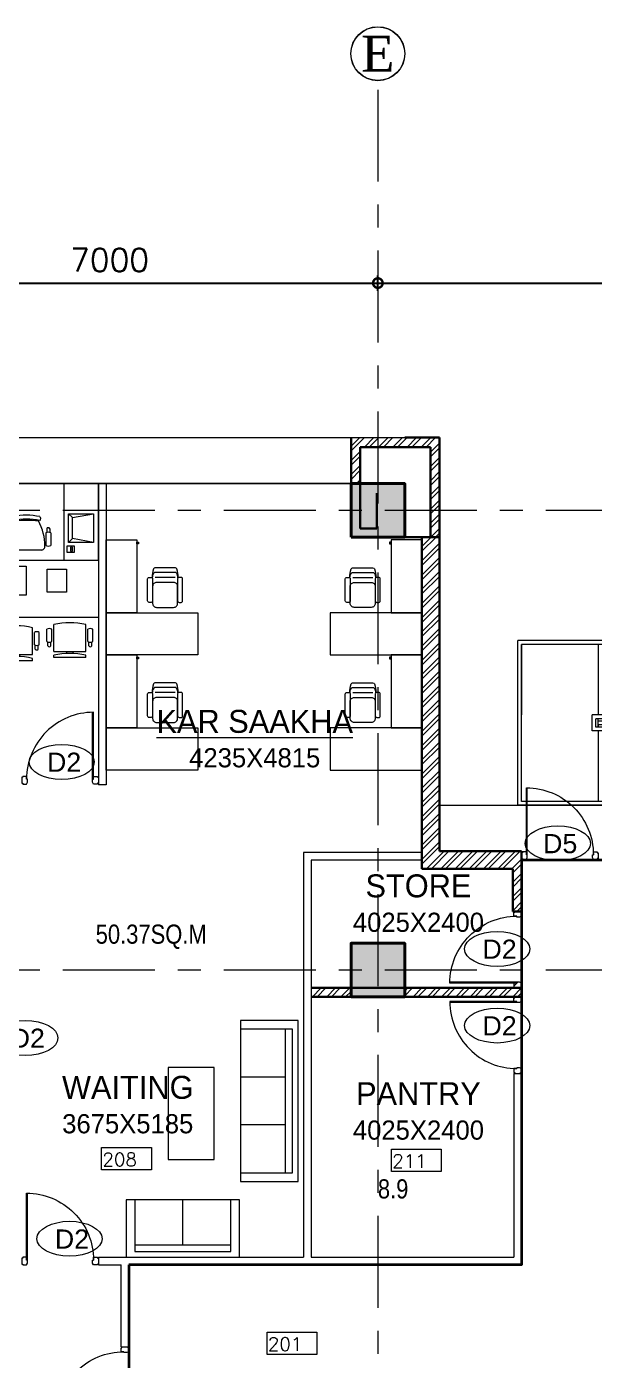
# Model space of a CAD drawing. Header units: millimetres. Extents: x 24487468 to 24959437, y -333213 to 842934.
# Drawn here: x 24736666 to 24744072, y 72605 to 90014 of the extents above; entities that cross this region are included whole.
import ezdxf
from ezdxf.enums import TextEntityAlignment as Align

# ---------------------------------------------------------------- set-up
doc = ezdxf.new("R2010")
doc.units = ezdxf.units.MM
doc.header["$MEASUREMENT"] = 0
doc.header["$PDMODE"] = 3
for name, pattern in [('ACAD_ISO10W100', [18.5, 12, -3, 0.5, -3]), ('BORDERX2', [3.5, 1, -0.5, 1, -0.5, 0, -0.5]), ('Centreline', [21, 12, -3, 3, -3])]:
    doc.linetypes.add(name, pattern=pattern)
doc.layers.get('0').update_dxf_attribs({"lineweight": 5})
for name, color, linetype, lineweight in [('A 0.13 dw', 175, 'Continuous', 5), ('A 0.13furniture', 30, 'Continuous', 0), ('AREA', 7, 'Continuous', 5), ('CENLINE', 220, 'ACAD_ISO10W100', 5), ('COLUMN', 12, 'Continuous', 40), ('DIM', 183, 'Continuous', 5), ('FALSE CEILING', 7, 'Continuous', 35), ('GRID', 205, 'BORDERX2', 5), ('hatch', 9, 'Continuous', 0), ('p1 plan grid lck', 6, 'Continuous', 5), ('room number', 99, 'Continuous', 20), ('text', 7, 'Continuous', 15), ('TEXT ROOM', 3, 'Continuous', 15), ('wall', 53, 'Continuous', 15), ('Wall1', 37, 'Continuous', 30), ('WALL2', 4, 'Continuous', 15), ('win shutters', 140, 'Continuous', 25), ('WINDOWS', 4, 'Continuous', 9)]:
    doc.layers.add(name, color=color, linetype=linetype, lineweight=lineweight)
doc.layers.add('A-BTEXT', color=57, linetype='Continuous')
doc.styles.add('arial', font='times.ttf')
doc.styles.add('ATTR', font='romans.shx', dxfattribs={"width": 0.8, "height": 0.48})
doc.styles.add('ordinary', font='arial.ttf')
doc.styles.add('ROMANS', font='romans__.ttf')
doc.styles.add('Tahoma', font='technic_.ttf')
doc.dimstyles.new('DIM100', dxfattribs={"dimtxt": 300, "dimasz": 250, "dimexe": 100, "dimexo": 100, "dimgap": 150, "dimtad": 1, "dimdec": 0, "dimrnd": 5, "dimzin": 0, "dimdsep": 46, "dimtxsty": 'ROMANS', "dimblk": 'DOTSMALL', "dimcen": 0.09, "dimclrd": 256, "dimclre": 256, "dimclrt": 7, "dimadec": 0, "dimazin": 0, "dimtfac": 1, "dimtdec": 0, "dimtix": 1, "dimtofl": 0, "dimtmove": 1, "dimatfit": 3, "dimfxl": 100, "dimfxlon": 1, "dimtolj": 1, "dimtzin": 0, "dimarcsym": 0})

# ---------------------------------------------------------------- blocks, each defined once
blk = doc.blocks.new('column 350')
at = {"layer": 'COLUMN', "ltscale": 100}
h = blk.add_hatch(color=256, dxfattribs=at)
h.dxf.hatch_style = 1
h.paths.add_polyline_path([(1327.5, 1037.5), (627.5, 1037.5), (627.5, 337.5), (1327.5, 337.5)])
blk.add_lwpolyline([(627.5, 1037.5), (1327.5, 1037.5), (1327.5, 337.5), (627.5, 337.5)], close=True, dxfattribs=at)
blk = doc.blocks.new('grid letter-flat-4-flat-1')
at = {"layer": 'GRID', "linetype": 'Continuous'}
blk.add_circle((0, 374.75), 281.25, dxfattribs=at)
blk = doc.blocks.new('Door1000-flat-3')
at = {"layer": 'A 0.13 dw'}
for p, q in [((-38, 0), (-38, -12)), ((38, 0), (-38, 0)), ((-38, -12), (-50, -12)), ((-50, -12), (-50, -63)), ((-50, -63), (-25, -75)), ((-25, -75), (12, -75)), ((12, -75), (12, -63)), ((12, -63), (50, -63)), ((38, -12), (38, 0)), ((50, -12), (38, -12)), ((50, -63), (50, -12)), ((-50, -937), (-25, -925)), ((-50, -988), (-50, -937)), ((-38, -988), (-50, -988)), ((-38, -1000), (-38, -988)), ((38, -1000), (-38, -1000)), ((-25, -925), (12, -925)), ((12, -925), (12, -937)), ((12, -925), (886, -925)), ((12, -937), (50, -937)), ((12, -937), (886, -937)), ((50, -988), (38, -988)), ((38, -988), (38, -1000)), ((50, -937), (50, -988))]:
    blk.add_line(p, q, dxfattribs=at)
blk.add_lwpolyline([(886, -937), (886, -937, 0.414214), (12, -63)], format="xyb", dxfattribs=at)
blk = doc.blocks.new('EEXIT')
at = {"layer": 'WINDOWS', "lineweight": 0}
for p, q in [((0, 4581), (-2150, 4581)), ((-2150, 4581), (-2150, 2781)), ((-50, 4531), (-2100, 4531)), ((-2100, 4531), (-2100, 2753)), ((-2100, 4531), (-1180, 4531)), ((-50, 4531), (-50, 2781)), ((0, 4581), (0, 2753)), ((-2100, 3531), (-1180, 3531)), ((-1180, 3611), (-1180, 1700)), ((-1180, 3611), (-970, 3611)), ((-1130, 3561), (-1130, 1750)), ((-1130, 3561), (-1020, 3561)), ((-1130, 3531), (-1020, 3531)), ((-1100, 3531), (-1100, 1781)), ((-1050, 3531), (-1050, 1781)), ((-1020, 3561), (-1020, 1750)), ((-970, 3611), (-970, 1700)), ((-970, 3531), (-50, 3531)), ((-2100, 3281), (-1180, 3281)), ((-1130, 3281), (-1100, 3281)), ((-1050, 3281), (-1020, 3281)), ((-970, 3281), (-50, 3281)), ((-2100, 3031), (-1180, 3031)), ((-1130, 3031), (-1100, 3031)), ((-1050, 3031), (-1020, 3031)), ((-970, 3031), (-50, 3031)), ((-2150, 2781), (-2150, 731)), ((-2100, 2781), (-1180, 2781)), ((-2100, 2753), (-2100, 781)), ((-1130, 2781), (-1100, 2781)), ((-1050, 2781), (-1020, 2781)), ((-970, 2781), (-50, 2781)), ((-50, 2781), (-50, 781)), ((0, 2753), (0, 731)), ((-2100, 2531), (-1180, 2531)), ((-1130, 2531), (-1100, 2531)), ((-1050, 2531), (-1020, 2531)), ((-970, 2531), (-50, 2531)), ((-2100, 2281), (-1180, 2281)), ((-1130, 2281), (-1100, 2281)), ((-1050, 2281), (-1020, 2281)), ((-970, 2281), (-50, 2281)), ((-2100, 2031), (-1180, 2031)), ((-1130, 2031), (-1100, 2031)), ((-1050, 2031), (-1020, 2031)), ((-970, 2031), (-50, 2031)), ((-2100, 1781), (-1180, 1781)), ((-1020, 1781), (-1130, 1781)), ((-1020, 1750), (-1130, 1750)), ((-1050, 1781), (-1020, 1781)), ((-970, 1781), (-50, 1781)), ((-970, 1700), (-1180, 1700)), ((0, 731), (-2150, 731)), ((-2100, 781), (-1180, 781)), ((-50, 781), (-2100, 781))]:
    blk.add_line(p, q, dxfattribs=at)
blk = doc.blocks.new('*U36')
at = {"layer": 'room number'}
blk.add_lwpolyline([(46, 40), (46, 240), (491, 240), (491, 40)], close=True, dxfattribs=at)
at = {"layer": 'room number', "style": 'ROMANS'}
blk.add_attdef('ROOM_NUM', (53, 73), '', height=120, dxfattribs=at)
blk = doc.blocks.new("84'' Sofa-flat-3-flat-1")
at = {"layer": 'A 0.13furniture'}
for p, q in [((-1987.5, -75), (-1987.5, -749.999925)), ((-112.5, -75), (-1987.5, -75)), ((-112.5, -162.5), (-1987.5, -162.5)), ((-1362.5, -162.5), (-1362.5, -749.999925)), ((-737.5, -162.5), (-737.5, -749.999925)), ((-112.5, -749.999925), (-112.5, -75))]:
    blk.add_line(p, q, dxfattribs=at)
blk.add_lwpolyline([(0, -749.999925), (0, 0), (-2100, 0), (-2100, -749.999925)], close=True, dxfattribs=at)
at = {"layer": 'A 0.13furniture', "style": 'ATTR', "text_generation_flag": 4, "width": 0.8, "flags": 9}
blk.add_attdef('ESTCODE', (0, 0), '', height=0.42, rotation=180, dxfattribs=at)
blk = doc.blocks.new('s11')
at = {"layer": 'A 0.13furniture'}
for p, q in [((-1363, 675), (-1363, 0)), ((-113, 675), (-1363, 675)), ((-1363, 587), (-1363, 0)), ((-113, 587), (-1363, 587)), ((-738, 587), (-738, 0)), ((-113, 0), (-113, 675))]:
    blk.add_line(p, q, dxfattribs=at)
blk.add_lwpolyline([(0, 0), (0, 750), (-1475, 750), (-1475, 0)], close=True, dxfattribs=at)
at = {"layer": 'A 0.13furniture', "style": 'ATTR', "text_generation_flag": 4, "width": 0.8, "flags": 9}
blk.add_attdef('ESTCODE', (0, 750), '', height=0.42, rotation=180, dxfattribs=at)
blk = doc.blocks.new('tt1')
at = {"layer": 'A 0.13furniture'}
for p, q in [((-1136, 904), (-1136, 641)), ((-1078, 902), (-1078, 639)), ((-1012, 901), (-1012, 640))]:
    blk.add_line(p, q, dxfattribs=at)
for points in [[(0, 0), (-552, 0), (-552, 1198), (0, 1198)], [(-552, 0), (-1502, 0), (-1502, 400), (-552, 400)], [(-1450, 400), (-1474, 400), (-1474, 422), (-1450, 422)]]:
    blk.add_lwpolyline(points, close=True, dxfattribs=at)
for points in [[(-993, 934), (-706, 934, 0.414214), (-686, 953), (-686, 979, 0.414214), (-706, 999), (-993, 999, 0.414214), (-1012, 979), (-1012, 953, 0.414214)], [(-673, 934), (-895, 934, 0.414214), (-947, 881), (-947, 660, 0.414214), (-895, 607), (-673, 607, 0.414214), (-621, 660), (-621, 881, 0.414214)], [(-993, 607), (-706, 607, -0.414214), (-686, 588), (-686, 562, -0.414214), (-706, 542), (-993, 542, -0.414214), (-1012, 562), (-1012, 588, -0.414214)]]:
    blk.add_lwpolyline(points, format="xyb", close=True, dxfattribs=at)
for centre, radius, start, end in [((-1117, 904), 19.6, 110.5247, 180), ((-1022, 650), 290, 87.2024, 110.5247), ((-1058, 902), 19.6, 125.6622, 180), ((-1008, 832), 106, 88.5058, 125.6622), ((-1117, 637), 19.6, 180, 249.4753), ((-1022, 891), 290, 249.4753, 272.7976), ((-1058, 639), 19.6, 180, 234.3378), ((-1008, 709), 106, 234.3378, 271.4942)]:
    blk.add_arc(centre, radius, start, end, dxfattribs=at)
blk = doc.blocks.new('Production Armchair 1-flat-3-flat-1')
at = {"layer": 'A 0.13furniture'}
for p, q in [((175, 302), (224, 302)), ((175, 262), (225, 262)), ((231, 315), (393, 315)), ((231, 250), (393, 250)), ((454, 189), (454, -188)), ((175, -261), (225, -261)), ((175, -300), (224, -300)), ((231, -248), (393, -248)), ((231, -313), (393, -313))]:
    blk.add_line(p, q, dxfattribs=at)
for centre, radius, start, end in [((44, 156), 30.3, 34.2916, 145.7084), ((402, -433), 672, 89.8784, 119.0931), ((185, 282), 21.8, 114.8953, 245.3358), ((284, 282), 62.8, 148.9511, 211.0489), ((340, 282), 62.8, 328.9511, 31.0489), ((405, 190), 48.9, 359.252, 92.1864), ((804, 0), 804, 167.6021, 192.3979), ((854, 0), 804, 167.6021, 192.3979), ((1965, 0), 1896, 175.3453, 184.606), ((44, -156), 30.3, 214.2902, 325.7098), ((402, 435), 672, 240.894, 270.1219), ((185, -280), 21.8, 114.6645, 245.1044), ((284, -281), 62.8, 148.9511, 211.0489), ((340, -281), 62.8, 328.9511, 31.0489), ((405, -188), 48.9, 267.8132, 0.748)]:
    blk.add_arc(centre, radius, start, end, dxfattribs=at)
at = {"layer": 'A 0.13furniture', "style": 'ATTR', "text_generation_flag": 4, "width": 0.8, "flags": 9}
blk.add_attdef('ESTCODE', (0, 0), '', height=0.126, rotation=270, dxfattribs=at)
blk = doc.blocks.new('Executive Armchair 1-flat-5-flat-1')
at = {"layer": 'A 0.13furniture'}
for p, q in [((-80.00175, 209.8875), (-430.05475, 209.8875)), ((-207.9205, 299.7425), (-369.9195, 299.7425)), ((-207.9205, 234.94), (-369.9195, 234.94)), ((-152.609, 286.8125), (-201.71775, 286.7925)), ((-152.68875, 247.275), (-200.6105, 247.28)), ((-80.00175, -209.89), (-80.00175, 209.8875)), ((0, 210), (-30.0025, 210)), ((0, 210), (0, -210)), ((-53.85975, 45), (-80.00175, 45)), ((-80.00175, -45), (-53.8405, -45)), ((-80.00175, -209.89), (-430.001, -209.89)), ((-207.9205, -234.9425), (-369.9195, -234.9425)), ((-207.9205, -299.745), (-369.9195, -299.745)), ((-152.609, -286.815), (-201.71775, -286.795)), ((-152.68875, -247.2775), (-200.6105, -247.2825)), ((0, -210), (-30.0025, -210))]:
    blk.add_line(p, q, dxfattribs=at)
for centre, radius, start, end in [((439.44675, 0.11), 894.44925, 166.435999999, 193.5788), ((-316.09875, 267.3425), 62.82115, 148.951400001, 211.048700002), ((-261.74125, 267.3425), 62.82123, 328.951400001, 31.04859), ((-161.7745, 267.0625), 21.77348, 294.664000001, 65.104889999), ((839.5795, 0), 894.58, 166.423299999, 193.576700001), ((-316.099, -267.3425), 62.821, 148.951299998, 211.048700002), ((-261.741, -267.3425), 62.821, 328.951299998, 31.04867), ((-161.7745, -267.065), 21.77342, 294.894900003, 65.336150001)]:
    blk.add_arc(centre, radius, start, end, dxfattribs=at)
at = {"layer": 'A 0.13furniture', "style": 'ATTR', "text_generation_flag": 4, "width": 0.8, "flags": 9}
blk.add_attdef('ESTCODE', (0, 0), '', height=0.1199, rotation=90, dxfattribs=at)
blk = doc.blocks.new('Executive Armchair 1-flat-6-flat-1')
at = {"layer": 'A 0.13furniture'}
for p, q in [((-80.00175, 209.8875), (-430.05475, 209.8875)), ((-207.9205, 299.7425), (-369.9195, 299.7425)), ((-207.9205, 234.94), (-369.9195, 234.94)), ((-152.609, 286.8125), (-201.71775, 286.7925)), ((-152.68875, 247.275), (-200.6105, 247.28)), ((-80.00175, -209.89), (-80.00175, 209.8875)), ((0, 210), (-30.0025, 210)), ((0, 210), (0, -210)), ((-53.85975, 45), (-80.00175, 45)), ((-80.00175, -45), (-53.8405, -45)), ((-80.00175, -209.89), (-430.001, -209.89)), ((-207.9205, -234.9425), (-369.9195, -234.9425)), ((-207.9205, -299.745), (-369.9195, -299.745)), ((-152.609, -286.815), (-201.71775, -286.795)), ((-152.68875, -247.2775), (-200.6105, -247.2825)), ((0, -210), (-30.0025, -210))]:
    blk.add_line(p, q, dxfattribs=at)
for centre, radius, start, end in [((439.44675, 0.11), 894.44925, 166.435999999, 193.5788), ((-316.09875, 267.3425), 62.82115, 148.951400001, 211.048700002), ((-261.74125, 267.3425), 62.82123, 328.951400001, 31.04859), ((-161.7745, 267.0625), 21.77348, 294.664000001, 65.104889999), ((839.5795, 0), 894.58, 166.423299999, 193.576700001), ((-316.099, -267.3425), 62.821, 148.951299998, 211.048700002), ((-261.741, -267.3425), 62.821, 328.951299998, 31.04867), ((-161.7745, -267.065), 21.77342, 294.894900003, 65.336150001)]:
    blk.add_arc(centre, radius, start, end, dxfattribs=at)
at = {"layer": 'A 0.13furniture', "style": 'ATTR', "text_generation_flag": 4, "width": 0.8, "flags": 9}
blk.add_attdef('ESTCODE', (0, 0), '', height=0.1199, rotation=90, dxfattribs=at)
blk = doc.blocks.new('ASD-flat-1-flat-1')
at = {"layer": 'A 0.13furniture'}
for p, q in [((552383, -73628), (551383, -73628)), ((551383, -73628), (551383, -74078)), ((551777, -74017), (551777, -73692)), ((551827, -73967), (551777, -73692)), ((551777, -73692), (552152, -73692)), ((552152, -73692), (552102, -73967)), ((552152, -73692), (552152, -74017)), ((551777, -74017), (551827, -73967)), ((552102, -73967), (551827, -73967)), ((552102, -73967), (552152, -74017)), ((552202, -73942), (552202, -74042)), ((552277, -73942), (552202, -73942)), ((552214, -73967), (552214, -73992)), ((552264, -73967), (552214, -73967)), ((552239, -73967), (552239, -73992)), ((552264, -73992), (552264, -73967)), ((552277, -74042), (552277, -73942)), ((551383, -74078), (552383, -74078)), ((552152, -74017), (551777, -74017)), ((552202, -74042), (552277, -74042)), ((552214, -73992), (552264, -73992))]:
    blk.add_line(p, q, dxfattribs=at)
for points in [[(553133, -73628), (553133, -74978), (552383, -74978), (552383, -73628)], [(552801, -74296), (552501, -74296), (552501, -74046), (552801, -74046)], [(552839, -74871), (552464, -74871), (552464, -74571), (552839, -74571)]]:
    blk.add_lwpolyline(points, close=True, dxfattribs=at)
for name, p in [('Executive Armchair 1-flat-6-flat-1', (553655, -74001)), ('Production Armchair 1-flat-3-flat-1', (551797, -74565)), ('Executive Armchair 1-flat-5-flat-1', (553696, -74699))]:
    blk.add_blockref(name, p, dxfattribs=at)
at = {"layer": 'A 0.13furniture', "style": 'ATTR', "width": 0.8, "flags": 9}
blk.add_attdef('ESTCODE', (551777, -73692), '', height=0.00147, dxfattribs=at)
blk = doc.blocks.new('_DotSmall')
at = {"color": 0, "linetype": 'ByBlock', "const_width": 0.5}
blk.add_lwpolyline([(-0.0625, 0, 1), (0.0625, 0, 1)], format="xyb", close=True, dxfattribs=at)
blk = doc.blocks.new('*D57')
at = {"layer": 'Defpoints', "color": 0, "ltscale": 100, "transparency": 16777216}
for p in [(24741248, 86667), (24734248, 84051), (24741248, 84051)]:
    blk.add_point(p, dxfattribs=at)
at = {"layer": 'DIM', "lineweight": -2, "ltscale": 100, "transparency": 16777216}
for p, q in [((24734248, 86567), (24734248, 86767)), ((24741248, 86567), (24741248, 86767)), ((24734248, 86667), (24741248, 86667))]:
    blk.add_line(p, q, dxfattribs=at)
at = {"layer": 'DIM', "lineweight": -2, "ltscale": 100, "transparency": 16777216, "xscale": 250, "yscale": 250, "zscale": 250, "rotation": 180}
blk.add_blockref('_DotSmall', (24734248, 86667), dxfattribs=at)
at = {"layer": 'DIM', "lineweight": -2, "ltscale": 100, "transparency": 16777216, "xscale": 250, "yscale": 250, "zscale": 250}
blk.add_blockref('_DotSmall', (24741248, 86667), dxfattribs=at)
at = {"layer": 'DIM', "color": 7, "ltscale": 100, "transparency": 16777216, "insert": (24737748, 86968), "char_height": 300, "attachment_point": 5, "style": 'ROMANS'}
blk.add_mtext('\\A1;7000', dxfattribs=at)
blk = doc.blocks.new('*D58')
at = {"layer": 'Defpoints', "color": 0, "ltscale": 100, "transparency": 16777216}
for p in [(24748747, 86667), (24741248, 84051), (24748747, 83701)]:
    blk.add_point(p, dxfattribs=at)
at = {"layer": 'DIM', "lineweight": -2, "ltscale": 100, "transparency": 16777216}
for p, q in [((24741248, 86567), (24741248, 86767)), ((24748747, 86567), (24748747, 86767)), ((24741248, 86667), (24748747, 86667))]:
    blk.add_line(p, q, dxfattribs=at)
at = {"layer": 'DIM', "lineweight": -2, "ltscale": 100, "transparency": 16777216, "xscale": 250, "yscale": 250, "zscale": 250, "rotation": 180}
blk.add_blockref('_DotSmall', (24741248, 86667), dxfattribs=at)
at = {"layer": 'DIM', "lineweight": -2, "ltscale": 100, "transparency": 16777216, "xscale": 250, "yscale": 250, "zscale": 250}
blk.add_blockref('_DotSmall', (24748747, 86667), dxfattribs=at)
at = {"layer": 'DIM', "color": 7, "ltscale": 100, "transparency": 16777216, "insert": (24744998, 86968), "char_height": 300, "attachment_point": 5, "style": 'ROMANS'}
blk.add_mtext('\\A1;7500', dxfattribs=at)

msp = doc.modelspace()

# ---------------------------------------------------------------- hatches: boundary and pattern name
at = {"layer": 'hatch', "ltscale": 100}
h = msp.add_hatch(dxfattribs=at)
h.set_pattern_fill('ANSI32', color=256, scale=350)
h.set_pattern_definition([(45, (24741474.8, 84000.54), (-92.808, 92.808), []), (45, (24741536.68, 84000.54), (-92.808, 92.808), [])])
h.paths.add_polyline_path([(24742051.4, 84650.6), (24741598.2, 84650.6), (24740898.2, 84650.6), (24740898.2, 84050.5), (24741016.4, 84050.5), (24741016.4, 84525.5), (24741933.2, 84525.5), (24741933.2, 83350.5), (24742051.4, 83350.5)])
h = msp.add_hatch(dxfattribs=at)
h.set_pattern_fill('ANSI32', color=256, scale=350)
h.set_pattern_definition([(45, (24742472.04, 80908.02), (-92.808, 92.808), []), (45, (24742533.91, 80908.02), (-92.808, 92.808), [])])
h.paths.add_polyline_path([(24742051.4, 83350.5), (24741821.4, 83350.5), (24741821.4, 79020.5), (24743007.7, 79020.5), (24743007.7, 78465.5), (24743122.7, 78465.5), (24743122.7, 79020.5), (24743122.7, 79250.5), (24742051.4, 79250.5)])
h = msp.add_hatch(dxfattribs=at)
h.set_pattern_fill('ANSI32', color=256, scale=350)
h.set_pattern_definition([(45, (24742360.2, 77445.5), (-92.808, 92.808), []), (45, (24742422.07, 77445.5), (-92.808, 92.808), [])])
h.paths.add_polyline_path([(24743122.7, 77465.5), (24743034.8, 77465.5), (24743034.8, 77465.5), (24743110.8, 77465.5), (24743110.8, 77477.5), (24743122.7, 77477.5), (24743122.7, 77528.6), (24743097.8, 77540.5), (24743060.8, 77540.5), (24743060.8, 77528.5), (24743022.8, 77528.5), (24743022.8, 77477.5), (24743034.8, 77477.5), (24743034.8, 77465.5), (24743110.8, 77465.5), (24743110.8, 77465.5), (24743034.8, 77465.5), (24743007.7, 77465.5), (24741597.7, 77465.5), (24741597.7, 77350.5), (24743034.8, 77350.5), (24743034.8, 77350.5), (24743110.8, 77350.5), (24743122.7, 77350.5)])
h = msp.add_hatch(dxfattribs=at)
h.set_pattern_fill('ANSI32', color=256, scale=350)
h.set_pattern_definition([(45, (24740637.33, 77408), (-92.81, 92.81), []), (45, (24740699.2, 77408), (-92.81, 92.81), [])])
h.paths.add_polyline_path([(24740897.7, 77465.5), (24740377, 77465.5), (24740377, 77350.5), (24740897.7, 77350.5)])

# ---------------------------------------------------------------- linework, layer by layer
at = {"layer": 'A 0.13furniture'}
msp.add_lwpolyline([(24738510.9, 76428.5), (24738510.9, 75228.5), (24739110.9, 75228.5), (24739110.9, 76428.5)], close=True, dxfattribs=at)
at = {"layer": 'FALSE CEILING', "ltscale": 100}
msp.add_lwpolyline([(24737997.2, 73850.5), (24737997.5, 71780.5), (24738522.7, 71780.5), (24738522.7, 71550.5), (24740897.2, 71550.5), (24740897.2, 72050.5), (24741597.2, 72050.5), (24741597.2, 71500.5), (24743372.7, 71500.5), (24743372.7, 65500.5), (24744571.6, 65500.5), (24744571.6, 71930.5), (24744662.7, 71930.5), (24744662.7, 79135.5), (24743122.7, 79135.5), (24743122.7, 73850.5), (24737997.2, 73849.8)], close=True, dxfattribs=at)
at = {"layer": 'p1 plan grid lck', "linetype": 'Centreline', "ltscale": 100}
for p, q in [((24741247.7, 89191), (24741247.7, 42344)), ((24709837.4, 83700.5), (24762027.1, 83700.5)), ((24709837.4, 77700.5), (24762027.1, 77700.5))]:
    msp.add_line(p, q, dxfattribs=at)
at = {"layer": 'text', "ltscale": 100}
for centre in [(24737123.2, 80415.7), (24743595.7, 79353.2), (24742804.2, 77975.7), (24742804.2, 76975.5), (24736648.8, 76813), (24737225.5, 74191.8)]:
    msp.add_ellipse(centre, major_axis=(-424.8, 0), ratio=0.5372842, dxfattribs=at)
at = {"layer": 'wall', "ltscale": 100}
msp.add_line((24716608.4, 84650.6), (24741598.2, 84650.6), dxfattribs=at)
at = {"layer": 'Wall1', "ltscale": 100}
for p, q in [((24740898.2, 83350.5), (24740898.2, 84650.6)), ((24741598.2, 84650.6), (24742051.4, 84650.6)), ((24742051.4, 84650.6), (24742051.4, 79250.5)), ((24741016.4, 84525.5), (24741016.4, 83465.5)), ((24741016.4, 84525.5), (24741933.2, 84525.5)), ((24741933.2, 84525.5), (24741933.2, 83350.5)), ((24741236.4, 83925.5), (24741236.4, 83465.5)), ((24741016.4, 83465.5), (24741236.4, 83465.5)), ((24741598.2, 83350.5), (24742051.4, 83350.5)), ((24741821.4, 83350.5), (24741821.4, 79020.5)), ((24742051.4, 79250.5), (24743122.7, 79250.5)), ((24743122.7, 79250.5), (24742051.4, 79250.5)), ((24743122.7, 79250.5), (24743122.7, 79020.5)), ((24743007.7, 79020.5), (24741821.4, 79020.5)), ((24743007.7, 79020.5), (24743007.7, 78465.5)), ((24743122.7, 79020.5), (24743122.7, 77350.5)), ((24743007.7, 78465.5), (24743122.7, 78465.5)), ((24743007.7, 77465.5), (24740377, 77465.5)), ((24740897.7, 77350.5), (24740377, 77350.5)), ((24741597.7, 77350.5), (24743122.7, 77350.5)), ((24743007.7, 77465.5), (24743122.7, 77465.5))]:
    msp.add_line(p, q, dxfattribs=at)
at = {"layer": 'WALL2', "ltscale": 100}
for p, q in [((24737601.8, 84050.5), (24737601.8, 80116.1)), ((24737701.8, 84050.5), (24737701.8, 80116.1)), ((24737701.8, 80116.1), (24737601.8, 80116.1)), ((24742051.4, 79850.5), (24755508.2, 79850.5)), ((24741821.4, 79235.5), (24740277, 79235.5)), ((24740277, 79235.5), (24740277, 73950.5)), ((24741821.4, 79135.5), (24740377, 79135.5)), ((24740377, 79135.5), (24740377, 73950.5)), ((24743022.7, 76350.5), (24743022.7, 73950.5)), ((24743022.7, 76350.5), (24743122.7, 76350.5)), ((24743122.7, 76350.5), (24743122.7, 73850.5)), ((24737601.8, 73950.5), (24737601.8, 73850.5)), ((24737601.8, 73950.5), (24740277, 73950.5)), ((24737601.8, 73850.5), (24737897.2, 73850.5)), ((24737897.2, 72780.5), (24737897.2, 73850.5)), ((24737997.2, 72780.5), (24737997.2, 73850.5)), ((24737997.2, 73850.5), (24740277, 73850.5)), ((24740277, 73850.5), (24743122.7, 73850.5)), ((24740377, 73950.5), (24743022.7, 73950.5)), ((24737897.2, 72780.5), (24737997.2, 72780.5))]:
    msp.add_line(p, q, dxfattribs=at)
at = {"layer": 'win shutters', "ltscale": 100, "const_width": 25}
msp.add_lwpolyline([(24741598.2, 84050.5), (24721098.2, 84050.5)], dxfattribs=at)
msp.add_lwpolyline([(24741598.2, 84050.5), (24721098.2, 84050.5)], dxfattribs=at)

# ---------------------------------------------------------------- block references
at = {"layer": 'A 0.13 dw'}
for p, rotation in [((24736601.8, 80178.2), 90.00000000000001), ((24743072.7, 76350.5), 180)]:
    msp.add_blockref('Door1000-flat-3', p, dxfattribs=dict(at, rotation=rotation))
at = {"layer": 'A 0.13 dw', "xscale": -1, "rotation": 270}
for p in [(24744122.7, 79193), (24737601.8, 73900.5)]:
    msp.add_blockref('Door1000-flat-3', p, dxfattribs=at)
at = {"layer": 'A 0.13 dw', "xscale": -1}
for p in [(24743072.7, 78465.5), (24737947.1, 72780.5)]:
    msp.add_blockref('Door1000-flat-3', p, dxfattribs=at)
at = {"layer": 'A 0.13furniture'}
for name, p, rotation in [('ASD-flat-1-flat-1', (24811230.3, 635433.6), 270.0000000186387), ("84'' Sofa-flat-3-flat-1", (24740207.4, 74941), 270)]:
    msp.add_blockref(name, p, dxfattribs=dict(at, rotation=rotation))
at = {"layer": 'CENLINE'}
ref = msp.add_blockref('grid letter-flat-4-flat-1', (24741246.6, 89191.3), dxfattribs=dict(at, xscale=1.25, yscale=1.25, zscale=25.4))
ref.add_attrib('GRID_LETTER', 'E', dxfattribs={"layer": 'A-BTEXT', "linetype": 'Continuous', "height": 468.7, "style": 'arial'}).set_placement((24741246.6, 89660), align=Align.MIDDLE_CENTER)
ref = msp.add_blockref('grid letter-flat-4-flat-1', (24741247.7, 89193.7), dxfattribs=dict(at, xscale=1.25, yscale=1.25, zscale=25.4))
ref.add_attrib('GRID_LETTER', 'E', dxfattribs={"layer": 'A-BTEXT', "linetype": 'Continuous', "height": 468.7, "style": 'arial'}).set_placement((24741247.7, 89662.5), align=Align.MIDDLE_CENTER)
ref = msp.add_blockref('grid letter-flat-4-flat-1', (24741247.7, 89193.7), dxfattribs=dict(at, xscale=1.25, yscale=1.25, zscale=25.4))
ref.add_attrib('GRID_LETTER', 'E', dxfattribs={"layer": 'A-BTEXT', "linetype": 'Continuous', "height": 468.7, "style": 'arial'}).set_placement((24741247.7, 89662.5), align=Align.MIDDLE_CENTER)
at = {"layer": 'COLUMN', "rotation": 89.99999999994951}
for p in [(24741935.7, 82723), (24741935.2, 76723)]:
    msp.add_blockref('column 350', p, dxfattribs=at)
at = {"layer": 'DIM', "rotation": 270}
msp.add_blockref('EEXIT', (24742342.1, 79850.5), dxfattribs=at)
at = {"layer": 'room number', "xscale": 1.456692913385827, "yscale": 1.456692913385827, "zscale": 0.984251968503937}
for p, values in [((24737577.2, 75032.9), {'ROOM_NUM': '208'}), ((24741358, 75012.9), {'ROOM_NUM': '211'}), ((24739735.2, 72623.6), {'ROOM_NUM': '201'})]:
    msp.add_blockref('*U36', p, dxfattribs=at).add_auto_attribs(values)
at = {"layer": 'WALL2'}
for name, p, rotation in [('tt1', (24737701.8, 81812.7), 270), ('tt1', (24737701.8, 80310.9), 270), ('s11', (24737966.2, 74700.5), 180)]:
    msp.add_blockref(name, p, dxfattribs=dict(at, rotation=rotation))
at = {"layer": 'WALL2', "xscale": -1, "rotation": 90}
for p in [(24741821.4, 81812.7), (24741821.4, 80310.9)]:
    msp.add_blockref('tt1', p, dxfattribs=at)

# ---------------------------------------------------------------- texts
at = {"layer": 'AREA', "char_height": 250, "attachment_point": 1, "style": 'Tahoma'}
for s, insert, width in [('50.37SQ.M', (24737566.4, 78293.3), 696.543), ('8.9', (24741247.7, 74968.7), 952.518)]:
    msp.add_mtext(s, dxfattribs=dict(at, insert=insert, width=width))
at = {"layer": 'text', "ltscale": 100, "char_height": 200, "attachment_point": 1, "style": 'ordinary'}
for s, insert in [('{\\H1.25x;D2}', (24736931.3, 80537.4)), ('{\\H1.25x;D5}', (24743403.8, 79474.8)), ('{\\H1.25x;D2}', (24742612.3, 78097.3)), ('{\\H1.25x;D2}', (24742612.3, 77097.1)), ('{\\H1.25x;D2}', (24736456.9, 76934.6)), ('{\\H1.25x;D2}', (24737033.6, 74313.4))]:
    msp.add_mtext_dynamic_manual_height_columns(s, width=373.513, gutter_width=15, heights=[0], dxfattribs=dict(at, insert=insert))
at = {"layer": 'TEXT ROOM', "char_height": 300, "attachment_point": 5, "style": 'arial'}
for s, insert, width in [('{\\fNirmala UI|b0|i0|c0|p34;\\LKAR SAAKHA\\l\\P\\H0.83333x;4235X4815}', (24739641.3, 80719.1), 4112.597), ('{\\fNirmala UI|b0|i0|c0|p34;STORE\\P\\H0.83333x;4025X2400}', (24741777.2, 78571.8), 3912.597), ('{\\fNirmala UI|b0|i0|c0|p34;WAITING \\P\\H0.83333x;3675X5185}', (24737984.7, 75941.9), 3912.597), ('{\\fNirmala UI|b0|i0|c0|p34;PANTRY\\P\\H0.83333x;4025X2400}', (24741777.2, 75859.3), 3912.597)]:
    msp.add_mtext(s, dxfattribs=dict(at, insert=insert, width=width))

# ---------------------------------------------------------------- dimensions: what is measured, and where the dimension line sits
at = {"layer": 'DIM', "ltscale": 100}
for base, p1, p2, picture, middle in [((24741248.2, 86667.1), (24734248.2, 84050.5), (24741248.2, 84050.5), '*D57', (24737748.2, 86968.5)), ((24748747.1, 86667.1), (24741248.2, 84050.5), (24748747.1, 83700.5), '*D58', (24744997.7, 86968.5))]:
    dim = msp.add_linear_dim(base=base, p1=p1, p2=p2, dimstyle='DIM100', dxfattribs=at)
    dim.commit()
    dim.dimension.update_dxf_attribs({"geometry": picture, "text_midpoint": middle})

doc.saveas('drawing.dxf')
